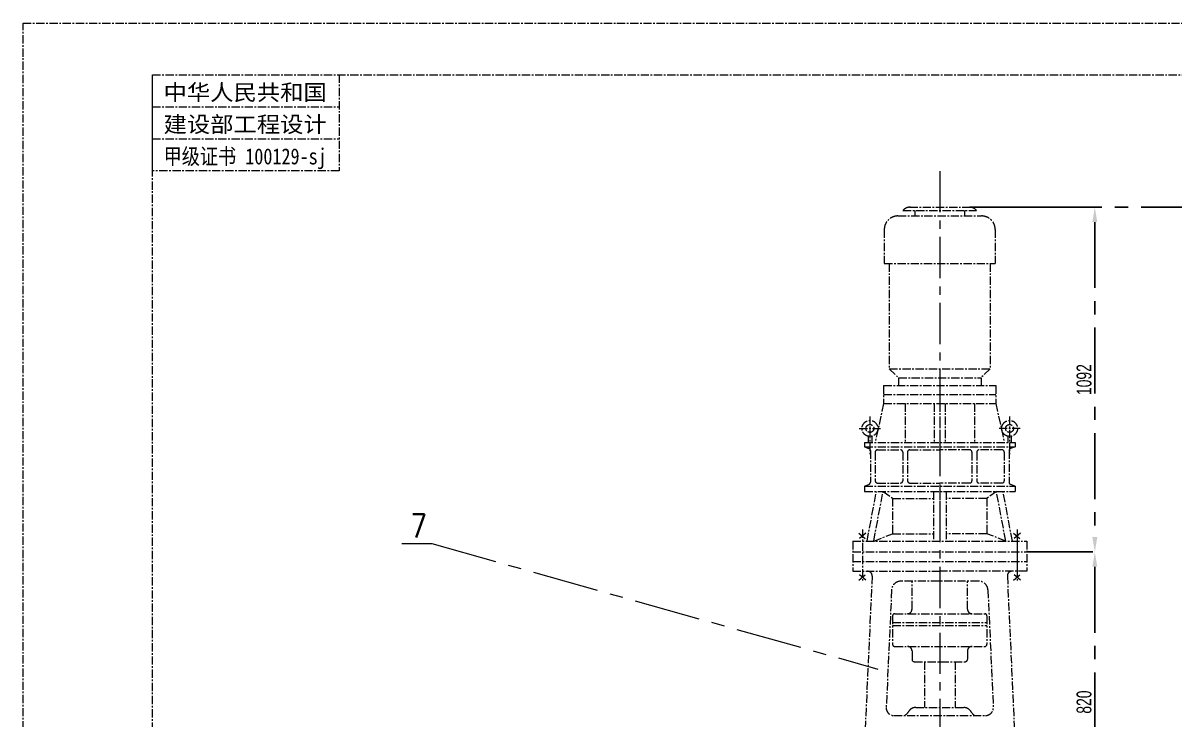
# Model space of a CAD drawing. Extents: x 73314 to 129931, y 5448 to 87872.
# Drawn here: x 93549 to 97040, y 16517 to 18630 of the extents above; entities that cross this region are included whole.
import ezdxf
from ezdxf.enums import TextEntityAlignment as Align

# ---------------------------------------------------------------- set-up
doc = ezdxf.new("R2010")
doc.units = 0
doc.header["$LTSCALE"] = 20
doc.header["$MEASUREMENT"] = 0
doc.linetypes.add('CENTER', pattern=[2, 1.25, -0.25, 0.25, -0.25])
doc.layers.get('DEFPOINTS').update_dxf_attribs({"linetype": 'CONTINUOUS', "lineweight": 15})
doc.layers.add('EbLayer2', color=7, linetype='CENTER', lineweight=15)
doc.styles.add('SBHZ', font='txt', dxfattribs={"width": 0.85, "bigfont": 'sbtxt'})
doc.styles.get("Standard").update_dxf_attribs({"font": '@aabig-z.shx', "width": 0.7, "bigfont": '@aashx-z.shx'})
doc.styles.add('黑体', font='simhei.ttf', dxfattribs={"width": 0.75})
doc.dimstyles.get("Standard").update_dxf_attribs({"dimscale": 0, "dimtxt": 45, "dimasz": 45, "dimexe": 20, "dimexo": 0, "dimgap": 10, "dimtad": 1, "dimzin": 0, "dimdsep": 46, "dimtxsty": 'Standard', "dimcen": 0.09, "dimclrt": 256, "dimazin": 0, "dimtfac": 1, "dimtmove": 0, "dimatfit": 1, "dimfxl": 0, "dimtolj": 1, "dimtzin": 0, "dimarcsym": 0})

# ---------------------------------------------------------------- blocks, each defined once
blk = doc.blocks.new('*D66')
at = {"layer": 'DEFPOINTS', "color": 0, "ltscale": 8}
for p in [(96419, 18071.7), (96591.1, 17026.3), (96797.3, 17026.3)]:
    blk.add_point(p, dxfattribs=at)
at = {"layer": 'EbLayer2', "color": 0, "lineweight": -2, "ltscale": 8}
for p, q in [((96419, 18071.7), (96817.3, 18071.7)), ((96797.3, 18026.7), (96797.3, 17071.3)), ((96591.1, 17026.3), (96817.3, 17026.3))]:
    blk.add_line(p, q, dxfattribs=at)
at = {"layer": 'EbLayer2', "color": 0, "ltscale": 8}
for points in [[(96789.8, 18026.7), (96804.8, 18026.7), (96797.3, 18071.7)], [(96789.8, 17071.3), (96804.8, 17071.3), (96797.3, 17026.3)]]:
    blk.add_solid(points, dxfattribs=at)
at = {"layer": 'EbLayer2', "ltscale": 8, "insert": (96764.8, 17549), "char_height": 45, "attachment_point": 5, "rotation": 90}
blk.add_mtext('\\A1;1092', dxfattribs=at)
blk = doc.blocks.new('*D67')
at = {"layer": 'DEFPOINTS', "color": 0, "ltscale": 8}
for p in [(96591.1, 17026.3), (96627.4, 16116), (96797.3, 16116)]:
    blk.add_point(p, dxfattribs=at)
at = {"layer": 'EbLayer2', "color": 0, "lineweight": -2, "ltscale": 8}
for p, q in [((96591.1, 17026.3), (96817.3, 17026.3)), ((96797.3, 16981.3), (96797.3, 16161)), ((96627.4, 16116), (96817.3, 16116))]:
    blk.add_line(p, q, dxfattribs=at)
at = {"layer": 'EbLayer2', "color": 0, "ltscale": 8}
for points in [[(96789.8, 16981.3), (96804.8, 16981.3), (96797.3, 17026.3)], [(96789.8, 16161), (96804.8, 16161), (96797.3, 16116)]]:
    blk.add_solid(points, dxfattribs=at)
at = {"layer": 'EbLayer2', "ltscale": 8, "insert": (96764.8, 16571.2), "char_height": 45, "attachment_point": 5, "rotation": 90}
blk.add_mtext('\\A1;820', dxfattribs=at)
blk = doc.blocks.new('*D79')
at = {"layer": 'DEFPOINTS', "color": 0, "ltscale": 8}
for p in [(96618.1, 18071.7), (96392.3, 11104.1), (98225.3, 11104.1)]:
    blk.add_point(p, dxfattribs=at)
at = {"layer": 'EbLayer2', "color": 0, "lineweight": -2, "ltscale": 8}
for p, q in [((96618.1, 18071.7), (98245.3, 18071.7)), ((98225.3, 18026.7), (98225.3, 11149.1)), ((96392.3, 11104.1), (98245.3, 11104.1))]:
    blk.add_line(p, q, dxfattribs=at)
at = {"layer": 'EbLayer2', "color": 0, "ltscale": 8}
for points in [[(98217.8, 18026.7), (98232.8, 18026.7), (98225.3, 18071.7)], [(98217.8, 11149.1), (98232.8, 11149.1), (98225.3, 11104.1)]]:
    blk.add_solid(points, dxfattribs=at)
at = {"layer": 'EbLayer2', "ltscale": 8, "insert": (98192.8, 14587.9), "char_height": 45, "attachment_point": 5, "rotation": 90}
blk.add_mtext('\\A1;~6900', dxfattribs=at)

msp = doc.modelspace()

# ---------------------------------------------------------------- linework, layer by layer
at = {"layer": 'EbLayer2'}
for p, q in [((93549.219, 5448.056), (93549.219, 18630.07)), ((93549.219, 18630.07), (102859.703, 18630.07)), ((93941.075, 5604.798), (93941.075, 18473.328)), ((93941.075, 18473.328), (102702.96, 18473.328)), ((93941.075, 18376.32), (94506.955, 18376.32)), ((93941.075, 18279.312), (94506.955, 18279.312)), ((96215.695, 18061.423), (96439.033, 18061.423)), ((96235.763, 18071.671), (96418.965, 18071.671)), ((96251.875, 18061.423), (96251.875, 18045.143)), ((96402.853, 18061.423), (96402.853, 18045.143)), ((96200.657, 18045.143), (96454.071, 18045.143)), ((96159.278, 18003.763), (96159.278, 17901.116)), ((96495.45, 18003.763), (96495.45, 17901.116)), ((96159.278, 17901.116), (96495.45, 17901.116)), ((96174.286, 17901.116), (96174.286, 17581.702)), ((96480.442, 17901.116), (96480.442, 17581.702)), ((96174.286, 17581.702), (96480.442, 17581.702)), ((96174.286, 17581.702), (96202.274, 17554.708)), ((96480.442, 17581.702), (96452.454, 17554.708)), ((96157.251, 17530.714), (96497.477, 17530.714)), ((96157.251, 17530.714), (96157.251, 17476.726)), ((96202.274, 17554.708), (96202.274, 17530.714)), ((96202.274, 17554.708), (96452.454, 17554.708)), ((96452.454, 17554.708), (96452.454, 17530.714)), ((96497.477, 17530.714), (96497.477, 17476.726)), ((96157.251, 17503.72), (96497.477, 17503.72)), ((96157.251, 17476.726), (96131.736, 17358.444)), ((96157.251, 17476.726), (96497.477, 17476.726)), ((96222.358, 17476.726), (96222.358, 17358.444)), ((96310.962, 17476.726), (96310.962, 17358.444)), ((96327.364, 17476.726), (96327.364, 17358.444)), ((96343.766, 17476.726), (96343.766, 17358.444)), ((96432.37, 17476.726), (96432.37, 17358.444)), ((96497.477, 17476.726), (96522.992, 17358.444)), ((96099.247, 17358.444), (96555.481, 17358.444)), ((96099.247, 17358.444), (96099.247, 17345.606)), ((96110.407, 17377.313), (96110.407, 17358.444)), ((96121.155, 17377.313), (96121.155, 17358.444)), ((96533.573, 17377.313), (96533.573, 17358.444)), ((96544.321, 17377.313), (96544.321, 17358.444)), ((96555.481, 17358.444), (96555.481, 17345.606)), ((96099.247, 17345.606), (96555.481, 17345.606)), ((96099.247, 17345.606), (96112.85, 17340.339)), ((96117.256, 17333.908), (96117.256, 17237.742)), ((96131.709, 17329.082), (96131.709, 17242.306)), ((96138.605, 17335.979), (96208.315, 17335.979)), ((96215.212, 17329.082), (96215.212, 17242.306)), ((96229.664, 17329.082), (96229.664, 17242.306)), ((96236.561, 17335.979), (96327.364, 17335.979)), ((96418.167, 17335.979), (96327.364, 17335.979)), ((96425.064, 17329.082), (96425.064, 17242.306)), ((96439.516, 17329.082), (96439.516, 17242.306)), ((96516.123, 17335.979), (96446.413, 17335.979)), ((96523.019, 17329.082), (96523.019, 17242.306)), ((96537.472, 17333.908), (96537.472, 17237.742)), ((96555.481, 17345.606), (96541.878, 17340.339)), ((96099.247, 17225.782), (96112.956, 17231.353)), ((96099.247, 17225.782), (96555.481, 17225.782)), ((96099.247, 17225.782), (96099.247, 17209.713)), ((96138.605, 17235.409), (96208.315, 17235.409)), ((96236.561, 17235.409), (96327.364, 17235.409)), ((96418.167, 17235.409), (96327.364, 17235.409)), ((96516.123, 17235.409), (96446.413, 17235.409)), ((96555.481, 17225.782), (96541.772, 17231.353)), ((96555.481, 17225.782), (96555.481, 17209.713)), ((96555.481, 17225.782), (96555.481, 17209.713)), ((96099.247, 17209.713), (96555.481, 17209.713)), ((96107.177, 17059.322), (96135.397, 17209.713)), ((96127.269, 17059.322), (96155.489, 17209.713)), ((96155.489, 17209.713), (96184.49, 17188.852)), ((96184.49, 17188.852), (96184.49, 17081.787)), ((96184.49, 17188.852), (96308.094, 17188.852)), ((96308.094, 17209.713), (96308.094, 17059.322)), ((96327.364, 17209.713), (96327.364, 17059.322)), ((96346.634, 17209.713), (96346.634, 17059.322)), ((96470.238, 17188.852), (96346.634, 17188.852)), ((96499.239, 17209.713), (96470.238, 17188.852)), ((96470.238, 17188.852), (96470.238, 17081.787)), ((96527.459, 17059.322), (96499.239, 17209.713)), ((96547.551, 17059.322), (96519.331, 17209.713)), ((96082.256, 17083.007), (96101.524, 17066.962)), ((96103.507, 17083.007), (96084.238, 17066.962)), ((96127.269, 17059.322), (96184.49, 17081.787)), ((96184.49, 17081.787), (96308.094, 17081.787)), ((96470.238, 17081.787), (96346.634, 17081.787)), ((96527.459, 17059.322), (96470.238, 17081.787)), ((96551.221, 17083.007), (96570.49, 17066.962)), ((96572.472, 17083.007), (96553.204, 17066.962)), ((96063.647, 17059.322), (96591.081, 17059.322)), ((96063.647, 17059.322), (96063.647, 16967.904)), ((96591.081, 17059.322), (96591.081, 16967.904)), ((96063.647, 17026.33), (96591.081, 17026.33)), ((96063.647, 16997.117), (96591.081, 16997.117)), ((96063.647, 16967.904), (96327.364, 16967.904)), ((96591.081, 16967.904), (96327.364, 16967.904)), ((96082.256, 16940.673), (96101.524, 16956.718)), ((96103.507, 16940.673), (96084.238, 16956.718)), ((96122.483, 16953.481), (96086.682, 16170.527)), ((96445.699, 16937.77), (96209.029, 16937.77)), ((96243.33, 16853.049), (96243.33, 16937.77)), ((96411.398, 16853.049), (96411.398, 16937.77)), ((96532.245, 16953.481), (96568.046, 16170.527)), ((96551.221, 16940.673), (96570.49, 16956.718)), ((96572.472, 16940.673), (96553.204, 16956.718)), ((96181.471, 16911.444), (96165.154, 16554.595)), ((96473.257, 16911.444), (96489.574, 16554.595)), ((96184.167, 16832.359), (96184.167, 16746.816)), ((96191.063, 16839.256), (96463.665, 16839.256)), ((96470.561, 16832.359), (96470.561, 16746.816)), ((96184.167, 16812.825), (96470.561, 16812.825)), ((96184.167, 16803.104), (96470.561, 16803.104)), ((96191.063, 16739.92), (96463.665, 16739.92)), ((96243.33, 16726.126), (96243.33, 16700.569)), ((96411.398, 16726.126), (96411.398, 16700.569)), ((96250.227, 16693.673), (96404.501, 16693.673)), ((96281.001, 16693.673), (96281.001, 16554.551)), ((96373.727, 16693.673), (96373.727, 16554.551)), ((96254.443, 16554.551), (96400.285, 16554.551)), ((96188.312, 16530.355), (96466.416, 16530.355))]:
    msp.add_line(p, q, dxfattribs=at)
at = {"layer": 'EbLayer2', "linetype": 'CENTER', "ltscale": 5}
msp.add_line((96327.364, 18181.418), (96327.364, 10934.457), dxfattribs=at)
at = {"layer": 'EbLayer2', "linetype": 'CENTER'}
for p, q in [((96115.781, 17436.592), (96115.781, 17322.632)), ((96538.947, 17436.592), (96538.947, 17322.632)), ((96083.235, 17400.814), (96147.725, 17400.814)), ((96571.493, 17400.814), (96507.003, 17400.814)), ((96092.881, 17094.382), (96092.881, 16938.035)), ((96561.847, 17094.382), (96561.847, 16938.035)), ((96561.847, 17076.236), (96561.847, 16951.761))]:
    msp.add_line(p, q, dxfattribs=at)
at = {"layer": 'EbLayer2', "ltscale": 8}
for p, q in [((94697.103, 17051.56), (94788.552, 17051.56)), ((94788.552, 17051.56), (96139.964, 16671.402))]:
    msp.add_line(p, q, dxfattribs=at)
at = {"layer": 'EbLayer2'}
msp.add_lwpolyline([(93941.075, 18182.303), (93941.075, 18473.328), (94506.955, 18473.328), (94506.955, 18182.303)], close=True, dxfattribs=at)
for centre, radius in [((96115.781, 17400.814), 24.108), ((96538.947, 17400.814), 24.108), ((96115.781, 17400.814), 11.96), ((96538.947, 17400.814), 11.96)]:
    msp.add_circle(centre, radius, dxfattribs=at)
for centre, radius, start, end in [((96237.207, 18044.071), 27.638, 87.005575, 141.10831), ((96417.521, 18044.071), 27.638, 38.89169, 92.994425), ((96200.657, 18003.763), 41.379, 90, 180), ((96454.071, 18003.763), 41.379, 0, 90), ((96110.36, 17333.908), 6.897, 0, 68.83204), ((96138.605, 17329.082), 6.897, 90, 180), ((96208.315, 17329.082), 6.897, 0, 90), ((96236.561, 17329.082), 6.897, 90, 180), ((96418.167, 17329.082), 6.897, 0, 90), ((96446.413, 17329.082), 6.897, 90, 180), ((96516.123, 17329.082), 6.897, 0, 90), ((96544.368, 17333.908), 6.897, 111.16796, 180), ((96110.36, 17237.742), 6.897, 292.115765, 0), ((96138.605, 17242.306), 6.897, 180, 270), ((96208.315, 17242.306), 6.897, 270, 0), ((96236.561, 17242.306), 6.897, 180, 270), ((96418.167, 17242.306), 6.897, 270, 0), ((96446.413, 17242.306), 6.897, 180, 270), ((96516.123, 17242.306), 6.897, 270, 0), ((96544.368, 17237.742), 6.897, 180, 247.884235), ((96108.705, 16954.111), 13.793, 357.381947, 90), ((96546.023, 16954.111), 13.793, 90, 182.618053), ((96209.029, 16910.184), 27.586, 90, 177.381947), ((96445.699, 16910.184), 27.586, 2.618053, 90), ((96191.063, 16832.359), 6.897, 90, 180), ((96229.537, 16853.049), 13.793, 270, 0), ((96425.191, 16853.049), 13.793, 180, 270), ((96463.665, 16832.359), 6.897, 0, 90), ((96191.063, 16746.816), 6.897, 180, 270), ((96229.537, 16726.126), 13.793, 0, 90), ((96425.191, 16726.126), 13.793, 90, 180), ((96463.665, 16746.816), 6.897, 270, 0), ((96250.227, 16700.569), 6.897, 180, 270), ((96404.501, 16700.569), 6.897, 270, 0), ((96188.312, 16553.536), 23.182, 177.381947, 270), ((96253.546, 16531.042), 23.527, 87.814971, 144.119537), ((96401.182, 16531.042), 23.527, 35.880463, 92.185029), ((96466.416, 16553.536), 23.182, 270, 2.618053), ((96203.796, 16560.542), 34.476, 298.88467, 332.889298), ((96450.932, 16560.542), 34.476, 207.110702, 241.11533)]:
    msp.add_arc(centre, radius, start, end, dxfattribs=at)

# ---------------------------------------------------------------- texts
at = {"layer": 'EbLayer2', "style": '黑体'}
for s, height, width, p, p2 in [('中华人民共和国', 48.5041, 1.006961, (93975.16, 18395.572), (94469.647, 18395.572)), ('建设部工程设计', 48.5041, 1.006961, (93975.16, 18298.564), (94469.647, 18298.564)), ('甲级证书 100129-sj', 48.50406, 0.783192, (93975.16, 18201.556), (94469.647, 18201.556))]:
    msp.add_text(s, height=height, dxfattribs=dict(at, width=width)).set_placement(p, p2, align=Align.FIT)
at = {"layer": 'EbLayer2', "color": 7, "style": 'SBHZ', "width": 0.85}
msp.add_text('7', height=70.534, dxfattribs=at).set_placement((94722.686, 17069.999, 0))

# ---------------------------------------------------------------- dimensions: what is measured, and where the dimension line sits
at = {"layer": 'EbLayer2', "ltscale": 8}
for base, p1, p2, text, picture, middle in [((98225.33, 11104.15), (96618.115, 18071.671), (96392.284, 11104.15), '~6900', '*D79', (98192.83, 14587.911)), ((96797.265, 17026.33), (96418.965, 18071.671), (96591.081, 17026.33), '1092', '*D66', (96764.765, 17549.001)), ((96797.265, 16115.985), (96591.081, 17026.33), (96627.364, 16115.985), '820', '*D67', (96764.765, 16571.157))]:
    dim = msp.add_linear_dim(base=base, p1=p1, p2=p2, angle=90, text=text, dimstyle='Standard', override={"dimscale": 1}, dxfattribs=at)
    dim.commit()
    dim.dimension.update_dxf_attribs({"geometry": picture, "text_midpoint": middle})

doc.saveas('drawing.dxf')
